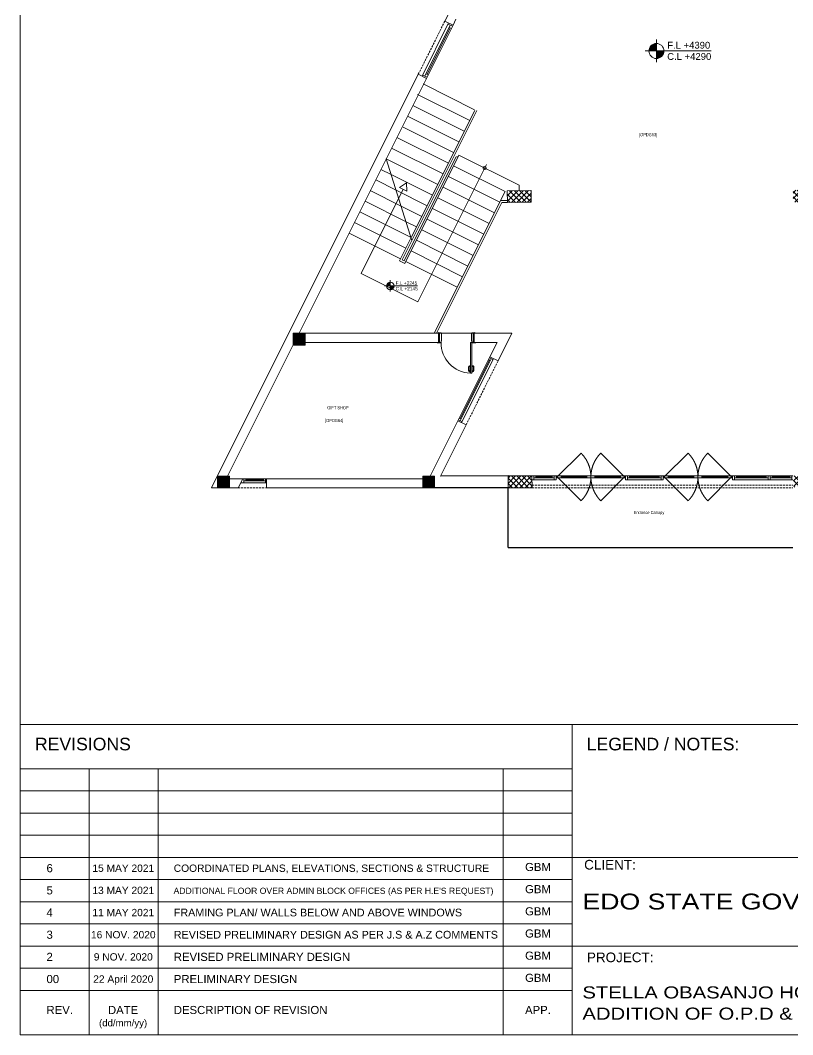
# Model space of a CAD drawing. Header units: millimetres. Extents: x -160614 to 59925, y -157025 to 0.
# Drawn here: x -160614 to -141130, y -129881 to -104301 of the extents above; entities that cross this region are included whole.
import ezdxf

# ---------------------------------------------------------------- set-up
doc = ezdxf.new("R2010")
doc.units = ezdxf.units.MM
doc.header["$LTSCALE"] = 8
doc.linetypes.add('DASHED', pattern=[19.05, 12.7, -6.35])
doc.linetypes.add('HIDDEN', pattern=[9.525, 6.35, -3.175])
for name, color, linetype, lineweight in [('72_EGR_BASE_TEXT', 9, 'Continuous', 5), ('72_EGR_EQP_TAG', 9, 'Continuous', 5), ('Aluminum', 9, 'Continuous', 5), ('C-HYDR-CTCH', 9, 'Continuous', 5), ('Dims', 9, 'Continuous', 5), ('Frame', 9, 'Continuous', 9), ('Hatch', 9, 'Continuous', 5), ('Proj', 9, 'Continuous', 5), ('Structure', 9, 'Continuous', 5), ('Walls', 9, 'Continuous', 5), ('Wooden Joinery', 9, 'Continuous', 5)]:
    doc.layers.add(name, color=color, linetype=linetype, lineweight=lineweight)
doc.layers.add('X-WHITE glass', color=9, linetype='Continuous')
doc.styles.add('MARI3', font='arial.ttf', dxfattribs={"width": 1.2})
doc.styles.get("Standard").update_dxf_attribs({"font": 'ARIALUNI.TTF'})
doc.styles.add('TTLB-A0-JeddahDP$0$Standard', font='txt_____.ttf')
doc.styles.add('TTLB-A0-JeddahDP$0$swis721', font='swiss.ttf')
doc.styles.add('X3G_ENTITY_258862', font='swisscl.ttf', dxfattribs={"height": 200})
doc.styles.add('X3G_ENTITY_25889A', font='swisscl.ttf', dxfattribs={"height": 200})

# ---------------------------------------------------------------- blocks, each defined once
blk = doc.blocks.new('A$C72370EFE')
at = {"layer": 'Wooden Joinery'}
for p, q in [((-0.05, -0.07), (-0.05, -0.16)), ((-0.03, -0.07), (-0.03, -0.16)), ((-0.01, -0.04), (-0.02, -0.04)), ((-0.01, -0.06), (-0.02, -0.06)), ((-0.01, -0.17), (-0.02, -0.17)), ((-0.01, -0.19), (-0.02, -0.19)), ((-0.01, -0.03), (-0.01, -0.07)), ((0, -0.03), (-0.01, -0.03)), ((0, -0.07), (-0.01, -0.07)), ((-0.01, -0.17), (-0.01, -0.19)), ((0.04, -0.03), (0.05, -0.03)), ((0.04, -0.07), (0.05, -0.07)), ((0.05, -0.03), (0.05, -0.07)), ((0.05, -0.04), (0.06, -0.04)), ((0.05, -0.06), (0.06, -0.06)), ((0.05, -0.17), (0.06, -0.17)), ((0.05, -0.17), (0.05, -0.19)), ((0.05, -0.19), (0.06, -0.19)), ((0.07, -0.07), (0.07, -0.16)), ((0.09, -0.07), (0.09, -0.16))]:
    blk.add_line(p, q, dxfattribs=at)
for centre, radius, start, end in [((-0.02, -0.07), 0.03, 90, 180), ((-0.02, -0.16), 0.03, 180, 270), ((-0.02, -0.07), 0.01, 90, 180), ((-0.02, -0.16), 0.01, 180, 270), ((0.06, -0.07), 0.03, 0, 90), ((0.06, -0.07), 0.01, 0, 90), ((0.06, -0.16), 0.01, 270, 0), ((0.06, -0.16), 0.03, 270, 0)]:
    blk.add_arc(centre, radius, start, end, dxfattribs=at)
blk = doc.blocks.new('A$C10787C9A')
at = {"layer": 'Wooden Joinery'}
for points in [[(20, 860), (10, 860), (0, 930), (20, 930)], [(250, 870), (260, 870), (270, 940), (250, 940)], [(20, 80), (10, 80), (0, 10), (20, 10)], [(250, 120), (1029, 120), (1029, 80), (250, 80)], [(250, 70), (260, 70), (270, 0), (250, 0)]]:
    blk.add_lwpolyline(points, close=True, dxfattribs=at)
for points in [[(250, 895), (20, 895), (20, 920), (250, 920), (250, 895)], [(250, 895), (250, 860), (210, 860), (210, 850), (20, 850), (20, 895), (250, 895)], [(250, 45), (250, 80), (210, 80), (210, 90), (20, 90), (20, 45), (250, 45)], [(250, 45), (20, 45), (20, 20), (250, 20), (250, 45)]]:
    blk.add_lwpolyline(points, dxfattribs=at)
blk.add_arc((250, 80), 780, 2.9397, 90, dxfattribs=at)
at = {"layer": 'Wooden Joinery', "xscale": 999.999999999885, "yscale": 999.999999999885, "zscale": 999.999999999885, "rotation": 269.9999999999998}
blk.add_blockref('A$C72370EFE', (1029, 120), dxfattribs=at)
blk = doc.blocks.new('A$C47696aed')
at = {"layer": 'Hatch'}
h = blk.add_hatch(dxfattribs=at)
h.set_pattern_fill('ANSI37', color=256, scale=30)
h.paths.add_polyline_path([(50953, 21918), (50349, 21910), (50353, 21621), (50957, 21629)])
h.paths.add_polyline_path([(43792, 21910), (43208, 21905), (43188, 21613), (43772, 21619)])
h.paths.add_polyline_path([(29415, 21903), (28816, 21899), (28810, 21606), (29409, 21610)])
h.paths.add_polyline_path([(36600, 21905), (35999, 21897), (35991, 21612), (36592, 21619)])
h.paths.add_polyline_path([(22196, 21912), (21589, 21890), (21604, 21598), (22210, 21619)])
h.paths.add_polyline_path([(15459, 21902), (14237, 21926), (14231, 21629), (15453, 21606)])
h.paths.add_polyline_path([(15473, 14702), (14258, 14686), (14245, 14393), (15460, 14409)])
h.paths.add_polyline_path([(15447, 7508), (14244, 7492), (14238, 7199), (15441, 7215)])
h.paths.add_polyline_path([(15466, 310), (14269, 298), (14272, 4), (15468, 15)])
h.paths.add_polyline_path([(7831, 312), (7227, 308), (7238, 23), (7841, 26)])
h.paths.add_polyline_path([(7815, 7510), (7218, 7511), (7218, 7210), (7815, 7209)])
h.paths.add_polyline_path([(7825, 14699), (7206, 14701), (7195, 14398), (7814, 14396)])
h.paths.add_polyline_path([(7802, 21879), (7201, 21893), (7197, 21604), (7798, 21589)])
h.paths.add_polyline_path([(603, 21877), (0, 21900), (2, 21611), (605, 21589)])
h.paths.add_polyline_path([(610, 7499), (8, 7492), (12, 7200), (614, 7207)])
h.paths.add_polyline_path([(628, 304), (29, 303), (34, 2), (633, 3)])
h.paths.add_polyline_path([(22215, 317), (21609, 304), (21615, 3), (22220, 16)])
h.paths.add_polyline_path([(22208, 7510), (21614, 7492), (21616, 7196), (22210, 7213)])
h.paths.add_polyline_path([(22199, 14718), (21600, 14710), (21604, 14410), (22203, 14418)])
h.paths.add_polyline_path([(29400, 14702), (28798, 14707), (28802, 14415), (29404, 14410)])
h.paths.add_polyline_path([(29403, 7520), (28800, 7502), (28813, 7202), (29413, 7223)])
h.paths.add_polyline_path([(29420, 304), (28816, 310), (28813, 25), (29417, 18)])
h.paths.add_polyline_path([(36618, 314), (36021, 300), (36030, 0), (36627, 15)])
h.paths.add_polyline_path([(36611, 7503), (36009, 7505), (36011, 7207), (36612, 7205)])
h.paths.add_polyline_path([(36574, 14706), (35993, 14711), (36013, 14421), (36594, 14417)])
h.paths.add_polyline_path([(43778, 14706), (43180, 14719), (43182, 14428), (43780, 14414)])
h.paths.add_polyline_path([(43779, 7507), (43210, 7500), (43212, 7205), (43780, 7213)])
h.paths.add_polyline_path([(43816, 310), (43210, 307), (43212, 3), (43817, 5)])
h.paths.add_polyline_path([(50990, 309), (50402, 326), (50389, 18), (50977, 2)])
h.paths.add_polyline_path([(50974, 7509), (50371, 7510), (50369, 7213), (50972, 7212)])
at = {"layer": 'C-HYDR-CTCH', "color": 4, "flags": 128}
for points in [[(8, 7492), (610, 7499), (614, 7207), (12, 7200), (8, 7497)], [(29, 303), (34, 2), (633, 3), (628, 304), (29, 303)]]:
    blk.add_lwpolyline(points, dxfattribs=at)
blk = doc.blocks.new('GF1')
at = {"layer": 'Hatch'}
h = blk.add_hatch(dxfattribs=at)
h.set_pattern_fill('ANSI31', color=9, scale=8)
h.set_pattern_definition([(45, (1151898.516, 278333.864), (-17.96051224, 17.96051224), [])])
h.paths.add_polyline_path([(-153729, -112493), (-153429, -112493), (-153429, -112193), (-153729, -112193)])
h = blk.add_hatch(dxfattribs=at)
h.set_pattern_fill('ANSI31', color=9, scale=8)
h.set_pattern_definition([(45, (1149988.106, 274733.864), (-17.96051224, 17.96051224), [])])
h.paths.add_polyline_path([(-155640, -116093), (-155340, -116093), (-155340, -115793), (-155640, -115793)])
h = blk.add_hatch(dxfattribs=at)
h.set_pattern_fill('ANSI31', color=9, scale=8)
h.set_pattern_definition([(45, (1155163.516, 274733.864), (-17.96051224, 17.96051224), [])])
h.paths.add_polyline_path([(-150464, -116093), (-150164, -116093), (-150164, -115793), (-150464, -115793)])
at = {"layer": 'Aluminum', "color": 9, "linetype": 'HIDDEN'}
blk.add_line((-149904, -104321), (-150575, -105663), dxfattribs=at)
at = {"layer": 'Aluminum', "color": 9}
for p, q in [((-150481, -105710), (-149810, -104368)), ((-150411, -105710), (-149768, -104424)), ((-150369, -105766), (-149698, -104424)), ((-149768, -104494), (-150355, -105668)), ((-149824, -104396), (-149712, -104452)), ((-149796, -104480), (-149740, -104508)), ((-150467, -105682), (-150355, -105738)), ((-150383, -105654), (-150327, -105682)), ((-149575, -114399), (-148770, -112789)), ((-149519, -114399), (-148736, -112834)), ((-149519, -114343), (-148781, -112868)), ((-149485, -114444), (-148680, -112834)), ((-148759, -112879), (-148803, -112856)), ((-148692, -112856), (-148781, -112812)), ((-149497, -114355), (-149541, -114332)), ((-149474, -114422), (-149564, -114377)), ((-154404, -115863), (-155004, -115863)), ((-154979, -115963), (-154979, -115863)), ((-154929, -115913), (-154929, -115863)), ((-154479, -115913), (-154479, -115863)), ((-154429, -115963), (-154429, -115863)), ((-141131, -115791, 0), (-147708, -115791, 0)), ((-147661, -115891, 0), (-147661, -115791, 0)), ((-147146, -115841, 0), (-147661, -115841, 0)), ((-147611, -115841, 0), (-147611, -115791, 0)), ((-147196, -115816, 0), (-147611, -115816, 0)), ((-147196, -115841, 0), (-147196, -115791, 0)), ((-147146, -115891, 0), (-147146, -115791, 0)), ((-147096, -115891, 0), (-147096, -115791, 0)), ((-145346, -115841, 0), (-147096, -115841, 0)), ((-147071, -115841, 0), (-147071, -115791, 0)), ((-146971, -115841, 0), (-146971, -115791, 0)), ((-146321, -115816, 0), (-146971, -115816, 0)), ((-146321, -115841, 0), (-146321, -115791, 0)), ((-146221, -115841, 0), (-146221, -115791, 0)), ((-146121, -115841, 0), (-146121, -115791, 0)), ((-146121, -115816, 0), (-145471, -115816, 0)), ((-145471, -115841, 0), (-145471, -115791, 0)), ((-145371, -115841, 0), (-145371, -115791, 0)), ((-145346, -115891, 0), (-145346, -115791, 0)), ((-145296, -115891, 0), (-145296, -115791, 0)), ((-145296, -115841, 0), (-144446, -115841, 0)), ((-145246, -115841, 0), (-145246, -115791, 0)), ((-145246, -115816, 0), (-144496, -115816, 0)), ((-144496, -115841, 0), (-144496, -115791, 0)), ((-144446, -115891, 0), (-144446, -115791, 0)), ((-144396, -115891, 0), (-144396, -115791, 0)), ((-142646, -115841, 0), (-144396, -115841, 0)), ((-144371, -115841, 0), (-144371, -115791, 0)), ((-144271, -115841, 0), (-144271, -115791, 0)), ((-143621, -115816, 0), (-144271, -115816, 0)), ((-143621, -115841, 0), (-143621, -115791, 0)), ((-143521, -115841, 0), (-143521, -115791, 0)), ((-143421, -115841, 0), (-143421, -115791, 0)), ((-143421, -115816, 0), (-142771, -115816, 0)), ((-142771, -115841, 0), (-142771, -115791, 0)), ((-142671, -115841, 0), (-142671, -115791, 0)), ((-142646, -115891, 0), (-142646, -115791, 0)), ((-142596, -115891, 0), (-142596, -115791, 0)), ((-141746, -115841, 0), (-142596, -115841, 0)), ((-142546, -115841, 0), (-142546, -115791, 0)), ((-141796, -115816, 0), (-142546, -115816, 0)), ((-141796, -115841, 0), (-141796, -115791, 0)), ((-141746, -115891, 0), (-141746, -115791, 0)), ((-141696, -115891, 0), (-141696, -115791, 0)), ((-141156, -115841, 0), (-141696, -115841, 0)), ((-141646, -115841, 0), (-141646, -115791, 0)), ((-141206, -115816, 0), (-141646, -115816, 0)), ((-141206, -115841, 0), (-141206, -115791, 0)), ((-141156, -115891, 0), (-141156, -115791, 0)), ((-154404, -115963), (-155054, -115963)), ((-154429, -115913), (-154979, -115913)), ((-154929, -115888), (-154479, -115888)), ((-147096, -115891, 0), (-147708, -115891, 0)), ((-144396, -115891, 0), (-145346, -115891, 0)), ((-141131, -115891, 0), (-142646, -115891, 0))]:
    blk.add_line(p, q, dxfattribs=at)
at = {"layer": 'Aluminum', "color": 9, "linetype": 'DASHED', "ltscale": 300}
for p, q in [((-147071, -115816, 0), (-146470, -115215, 0)), ((-145371, -115816, 0), (-145972, -115215, 0)), ((-144371, -115816, 0), (-143770, -115215, 0)), ((-142671, -115816, 0), (-143272, -115215, 0)), ((-147071, -115816, 0), (-146470, -116417, 0)), ((-145371, -115816, 0), (-145972, -116417, 0)), ((-144371, -115816, 0), (-143770, -116417, 0)), ((-142671, -115816, 0), (-143272, -116417, 0))]:
    blk.add_line(p, q, dxfattribs=at)
for centre, start, end in [((-147071, -115816, 0), 315, 45), ((-145371, -115816, 0), 135, 225), ((-144371, -115816, 0), 315, 45), ((-142671, -115816, 0), 135, 225)]:
    blk.add_arc(centre, 850, start, end, dxfattribs=at)
at = {"layer": 'Dims', "color": 9}
for p, q in [((-144569, -104789, 0), (-144569, -105360, 0)), ((-144855, -105074, 0), (-143189, -105074, 0)), ((-151424, -111000), (-150591, -111000)), ((-151282, -110858), (-151282, -111143))]:
    blk.add_line(p, q, dxfattribs=at)
at = {"layer": 'Dims', "color": 9, "const_width": 190, "elevation": 0}
for points in [[(-144665, -105074, -0.414214), (-144569, -104979, -1)], [(-144569, -105170, 0.414214), (-144474, -105074, 1)]]:
    blk.add_lwpolyline(points, format="xyb", dxfattribs=at)
at = {"layer": 'Dims', "color": 9, "const_width": 95.3}
for points in [[(-151329, -111000, -0.414214), (-151282, -110953, -1)], [(-151282, -111048, 0.414214), (-151234, -111000, 1)]]:
    blk.add_lwpolyline(points, format="xyb", dxfattribs=at)
at = {"layer": 'Dims', "color": 9}
for centre, radius in [((-144569, -105074, 0), 190), ((-151282, -111000), 95.2)]:
    blk.add_circle(centre, radius, dxfattribs=at)
at = {"layer": 'Proj', "color": 9, "linetype": 'DASHED', "ltscale": 300}
for p, q in [((-149160, -106555), (-150456, -105907)), ((-149294, -106823), (-150591, -106175)), ((-150756, -109782), (-149151, -106573)), ((-149414, -107098), (-150711, -106450)), ((-149549, -107367), (-150845, -106718)), ((-149683, -107635), (-150953, -107000)), ((-149817, -107903), (-151114, -107255)), ((-149951, -108172), (-151248, -107523)), ((-150085, -108440), (-151382, -107792)), ((-150219, -108708), (-151257, -108190)), ((-150354, -108977), (-151132, -108588)), ((-150488, -109245), (-151006, -108986)), ((-150622, -109513), (-150881, -109384)), ((-149162, -112193), (-150062, -112193))]:
    blk.add_line(p, q, dxfattribs=at)
at = {"layer": 'Proj', "color": 9}
for p, q in [((-150734, -109850), (-151382, -107792)), ((-150935, -110363), (-149638, -107769)), ((-149549, -107702), (-150913, -110430)), ((-151257, -108190), (-151516, -108060)), ((-148386, -108619), (-149683, -107971)), ((-151132, -108588), (-151650, -108328)), ((-148520, -108887), (-149817, -108239)), ((-151006, -108986), (-151785, -108597)), ((-148386, -108619), (-150173, -112193)), ((-148654, -109156), (-149951, -108507)), ((-150881, -109384), (-151919, -108865)), ((-148788, -109424), (-150085, -108776)), ((-150756, -109782), (-152053, -109133)), ((-148922, -109692), (-150219, -109044)), ((-150890, -110050), (-152187, -109402)), ((-149057, -109961), (-150354, -109312)), ((-151024, -110318), (-152321, -109670)), ((-149191, -110229), (-150488, -109581)), ((-151047, -110363), (-150756, -109782)), ((-150734, -109850), (-150980, -110341)), ((-149325, -110497), (-150622, -109849)), ((-149459, -110766), (-150756, -110117)), ((-150913, -110430), (-151047, -110363)), ((-150980, -110341), (-150935, -110363)), ((-149593, -111034), (-150890, -110385))]:
    blk.add_line(p, q, dxfattribs=at)
at = {"layer": 'Proj', "color": 9, "linetype": 'HIDDEN'}
for p, q in [((-148564, -112892), (-149369, -114502)), ((-155119, -116093), (-154404, -116093)), ((-147708, -116021, 0), (-141131, -116021, 0)), ((-147706, -116092, 0), (-141129, -116093))]:
    blk.add_line(p, q, dxfattribs=at)
at = {"layer": 'Proj', "color": 9, "ltscale": 300}
blk.add_lwpolyline([(-149096, -106573), (-150734, -109850)], dxfattribs=at)
at = {"layer": 'Proj', "color": 9}
for points in [[(-148855, -107937), (-150588, -111403), (-152019, -110687), (-150957, -108563)], [(-148029, -108593), (-148029, -108462), (-149549, -107702)], [(-148329, -108893), (-148467, -108893), (-150117, -112193)], [(-148329, -108843), (-148498, -108843)]]:
    blk.add_lwpolyline(points, dxfattribs=at)
blk.add_lwpolyline([(-150874, -108397), (-151053, -108515), (-150862, -108611)], close=True, dxfattribs=at)
blk.add_circle((-148900, -108026), 37.5, dxfattribs=at)
blk.add_arc((-149593, -107792), 50, 63.4349, 153.4349, dxfattribs=at)
at = {"layer": 'Structure', "color": 9}
for points in [[(-153729, -112493), (-153429, -112493), (-153429, -112193), (-153729, -112193)], [(-155640, -116093), (-155340, -116093), (-155340, -115793), (-155640, -115793)], [(-150464, -116093), (-150164, -116093), (-150164, -115793), (-150464, -115793)]]:
    blk.add_lwpolyline(points, close=True, dxfattribs=at)
at = {"layer": 'Walls', "color": 9}
for p, q in [((-148329, -101172), (-149904, -104321)), ((-149904, -104321), (-149698, -104424)), ((-149698, -104424), (-149625, -104276)), ((-150575, -105663), (-155790, -116093)), ((-153583, -112193), (-150369, -105766)), ((-150575, -105663), (-150369, -105766)), ((-150062, -112193), (-153429, -112193)), ((-150062, -112423), (-150062, -112193)), ((-148214, -112192, 0), (-149162, -112193)), ((-149162, -112423), (-149162, -112193)), ((-148564, -112892), (-148214, -112192)), ((-155418, -115863), (-153729, -112486)), ((-153429, -112423), (-150062, -112423)), ((-149162, -112423), (-148587, -112423)), ((-148770, -112789), (-148587, -112423)), ((-148564, -112892), (-148770, -112789)), ((-150307, -115863), (-149575, -114399)), ((-150014, -115793), (-149369, -114502)), ((-149369, -114502), (-149575, -114399)), ((-155004, -115863), (-155418, -115863)), ((-155004, -115863), (-155119, -116093)), ((-150307, -115863), (-154404, -115863)), ((-154404, -115863), (-154404, -116093)), ((-155119, -116093), (-155790, -116093)), ((-150164, -116093), (-154404, -116093))]:
    blk.add_line(p, q, dxfattribs=at)
at = {"layer": 'X-WHITE glass', "color": 9, "lineweight": 30, "ltscale": 6}
for p, q in [((-148309, -115792, 0), (-150014, -115793, 0)), ((-148304, -116093, 0), (-150164, -116093))]:
    blk.add_line(p, q, dxfattribs=at)
at = {"layer": 'X-WHITE glass', "color": 9, "ltscale": 6}
for q in [(-148304, -116093, 0), (-141129, -117593, 0)]:
    blk.add_line((-148304, -117593, 0), q, dxfattribs=at)
at = {"layer": 'Structure', "color": 9}
blk.add_blockref('A$C47696aed', (-148339, -116095, 0), dxfattribs=at)
at = {"layer": 'Wooden Joinery', "color": 9, "xscale": -1, "rotation": 90}
blk.add_blockref('A$C10787C9A', (-149142, -112173), dxfattribs=at)
at = {"layer": '72_EGR_BASE_TEXT', "color": 9, "char_height": 80, "attachment_point": 2}
for s, insert, style in [('[OPDG63]', (-144777, -107144), 'X3G_ENTITY_258862'), ('GIFT SHOP', (-152601, -114030, 0), 'X3G_ENTITY_258862'), ('[OPDG64]', (-152695, -114353), 'X3G_ENTITY_25889A'), ('Entrance Canopy', (-144756, -116673), 'X3G_ENTITY_258862')]:
    blk.add_mtext(s, dxfattribs=dict(at, insert=insert, style=style))
at = {"layer": 'Dims', "color": 9}
for s, height, p in [('F.L +4390', 171.4, (-144296, -105015, 0)), ('C.L +4290', 171.4, (-144296, -105299, 0)), ('F.L +2245', 85.7, (-151145, -110971)), ('C.L +2145', 85.7, (-151145, -111112))]:
    blk.add_text(s, height=height, dxfattribs=at).set_placement(p)

msp = doc.modelspace()

# ---------------------------------------------------------------- linework, layer by layer
at = {"layer": 'Frame'}
for p, q in [((-160614.4, -80678.2, -0.1), (-160614.4, -129881.1, -0.1)), ((-91027.4, -122055.5, -0.1), (-160614.4, -122055.5, -0.1)), ((-146697, -122055.5, -0.1), (-146697, -129881.1, -0.1)), ((-146697, -123173.5, -0.1), (-160614.4, -123173.5, -0.1)), ((-158874.8, -129881.1, -0.1), (-158874.8, -123173.5, -0.1)), ((-157135.1, -129881.1, -0.1), (-157135.1, -123173.5, -0.1)), ((-148436.7, -129881.1, -0.1), (-148436.7, -123173.5, -0.1)), ((-146697, -123732.4, -0.1), (-160614.4, -123732.4, -0.1)), ((-146697, -124291.4, -0.1), (-160614.4, -124291.4, -0.1)), ((-146697, -124850.4, -0.1), (-160614.4, -124850.4, -0.1)), ((-91027.4, -125409.3, -0.1), (-160614.4, -125409.3, -0.1)), ((-146697, -125968.3, -0.1), (-160614.4, -125968.3, -0.1)), ((-146697, -126527.3, -0.1), (-160614.4, -126527.3, -0.1)), ((-146697, -127086.3, -0.1), (-160614.4, -127086.3, -0.1)), ((-146697, -127645.2, -0.1), (-160614.4, -127645.2, -0.1)), ((-132779.6, -127645.2, -0.1), (-146697, -127645.2, -0.1)), ((-146697, -128204.2, -0.1), (-160614.4, -128204.2, -0.1)), ((-146697, -128763.2, -0.1), (-160614.4, -128763.2, -0.1)), ((-160614.4, -129881.1, 0.3), (-91027.4, -129881.1, 0.3))]:
    msp.add_line(p, q, dxfattribs=at)

# ---------------------------------------------------------------- block references
at = {"layer": '72_EGR_EQP_TAG'}
msp.add_blockref('GF1', (0, 0), dxfattribs=at)

# ---------------------------------------------------------------- texts
at = {"layer": 'Frame', "style": 'MARI3', "width": 1.2}
for s, height, p in [('EDO STATE GOVERNMENT', 400.787, (-146433.3, -126723.5, -0.1)), ('STELLA OBASANJO HOSPITAL  REFURBISHMENT &', 304.598, (-146435, -128966.8, -0.1)), ('ADDITION OF O.P.D & ADMINISTRATIVE BLOCK', 304.598, (-146435, -129501.9, -0.1))]:
    msp.add_text(s, height=height, dxfattribs=at).set_placement(p)
at = {"layer": 'Frame', "attachment_point": 1}
for s, insert, char_height, width, style in [('{\\fArial|b0|i0|c0|p34;REVISIONS}', (-160243.9, -122392.8, -0.1), 317.963, 7631.121, 'TTLB-A0-JeddahDP$0$Standard'), ('{\\fArial|b0|i0|c0|p34;LEGEND / NOTES:}', (-146326.5, -122392.8, -0.1), 317.963, 7631.121, 'TTLB-A0-JeddahDP$0$Standard'), ('{\\fArial|b0|i0|c0|p34;6}', (-159953.1, -125580, -0.1), 204.624, 2694.806, 'TTLB-A0-JeddahDP$0$Standard'), ('\\pxqc;{\\fArial|b0|i0|c0|p34;15 MAY 2021}', (-159229.3, -125590.3, -0.1), 184.162, 2425.326, 'TTLB-A0-JeddahDP$0$Standard'), ('{\\fArial|b0|i0|c0|p34;COORDINATED PLANS, ELEVATIONS, SECTIONS & STRUCTURE}', (-156743.2, -125590.1, -0.1), 184.673, 8720.487, 'TTLB-A0-JeddahDP$0$Standard'), ('{\\fArial|b0|i0|c0|p34;GBM}', (-147881.3, -125549.3, -0.1), 204.624, 2694.806, 'TTLB-A0-JeddahDP$0$Standard'), ('CLIENT:', (-146391.4, -125472.4, -0.1), 243.01, 5832.34, 'TTLB-A0-JeddahDP$0$swis721'), ('{\\fArial|b0|i0|c0|p34;GBM}', (-147881.3, -126108.3, 0.3), 204.624, 2694.806, 'TTLB-A0-JeddahDP$0$Standard'), ('{\\fArial|b0|i0|c0|p34;5}', (-159953.1, -126139, 0.3), 204.624, 2694.806, 'TTLB-A0-JeddahDP$0$Standard'), ('\\pxqc;{\\fArial|b0|i0|c0|p34;13 MAY 2021}', (-159229.3, -126149.3, 0.3), 184.162, 2425.326, 'TTLB-A0-JeddahDP$0$Standard'), ("{\\fArial|b0|i0|c0|p34;ADDITIONAL FLOOR OVER ADMIN BLOCK OFFICES (AS PER H.E'S REQUEST)}", (-156747.8, -126174.7, 0.3), 155.514, 8295.024, 'TTLB-A0-JeddahDP$0$Standard'), ('{\\fArial|b0|i0|c0|p34;4}', (-159953.1, -126698, -0.1), 204.624, 2694.806, 'TTLB-A0-JeddahDP$0$Standard'), ('\\pxqc;{\\fArial|b0|i0|c0|p34;11 MAY 2021}', (-159229.3, -126708.3, -0.1), 184.162, 2425.326, 'TTLB-A0-JeddahDP$0$Standard'), ('{\\fArial|b0|i0|c0|p34;FRAMING PLAN/ WALLS BELOW AND ABOVE WINDOWS}', (-156742.3, -126702.9, -0.1), 194.393, 9179.46, 'TTLB-A0-JeddahDP$0$Standard'), ('{\\fArial|b0|i0|c0|p34;GBM}', (-147881.3, -126667.3, -0.1), 204.624, 2694.806, 'TTLB-A0-JeddahDP$0$Standard'), ('{\\fArial|b0|i0|c0|p34;3}', (-159953.1, -127257, -0.1), 204.624, 2694.806, 'TTLB-A0-JeddahDP$0$Standard'), ('\\pxqc;{\\fArial|b0|i0|c0|p34;16 NOV. 2020}', (-159229.3, -127267.2, -0.1), 184.162, 2425.326, 'TTLB-A0-JeddahDP$0$Standard'), ('{\\fArial|b0|i0|c0|p34;REVISED PRELIMINARY DESIGN AS PER J.S & A.Z COMMENTS}', (-156742.3, -127261.8, -0.1), 194.393, 9179.46, 'TTLB-A0-JeddahDP$0$Standard'), ('{\\fArial|b0|i0|c0|p34;GBM}', (-147881.3, -127226.3, -0.1), 204.624, 2694.806, 'TTLB-A0-JeddahDP$0$Standard'), ('{\\fArial|b0|i0|c0|p34;2}', (-159953.1, -127815.9, -0.1), 204.624, 2694.806, 'TTLB-A0-JeddahDP$0$Standard'), ('\\pxqc;{\\fArial|b0|i0|c0|p34;9 NOV. 2020}', (-159229.3, -127826.2, -0.1), 184.162, 2425.326, 'TTLB-A0-JeddahDP$0$Standard'), ('{\\fArial|b0|i0|c0|p34;REVISED PRELIMINARY DESIGN}', (-156741.9, -127815.9, -0.1), 204.624, 8492.981, 'TTLB-A0-JeddahDP$0$Standard'), ('{\\fArial|b0|i0|c0|p34;GBM}', (-147881.3, -127785.2, -0.1), 204.624, 2694.806, 'TTLB-A0-JeddahDP$0$Standard'), ('PROJECT:', (-146321.1, -127809, -0.1), 243.01, 5832.34, 'TTLB-A0-JeddahDP$0$swis721'), ('{\\fArial|b0|i0|c0|p34;00}', (-159953.1, -128374.9, -0.1), 204.624, 2694.806, 'TTLB-A0-JeddahDP$0$Standard'), ('\\pxqc;{\\fArial|b0|i0|c0|p34;22 April 2020}', (-159229.3, -128385.2, -0.1), 184.162, 2425.326, 'TTLB-A0-JeddahDP$0$Standard'), ('{\\fArial|b0|i0|c0|p34;PRELIMINARY DESIGN}', (-156741.9, -128374.9, -0.1), 204.624, 8492.981, 'TTLB-A0-JeddahDP$0$Standard'), ('{\\fArial|b0|i0|c0|p34;GBM}', (-147881.3, -128344.2, -0.1), 204.624, 2694.806, 'TTLB-A0-JeddahDP$0$Standard'), ('{\\fArial|b0|i0|c0|p34;REV.}', (-159953.1, -129155.7, -0.1), 204.624, 2694.806, 'TTLB-A0-JeddahDP$0$Standard'), ('\\pxqc;{\\fArial|b0|i0|c0|p34;DATE\\P\\H0.85x;(dd/mm/yy)}', (-159368.8, -129155.7, -0.1), 204.624, 2694.806, 'TTLB-A0-JeddahDP$0$Standard'), ('{\\fArial|b0|i0|c0|p34;DESCRIPTION OF REVISION}', (-156741.9, -129155.7, -0.1), 204.624, 4163.211, 'TTLB-A0-JeddahDP$0$Standard'), ('{\\fArial|b0|i0|c0|p34;APP.}', (-147881.3, -129155.7, -0.1), 204.624, 2694.806, 'TTLB-A0-JeddahDP$0$Standard')]:
    msp.add_mtext(s, dxfattribs=dict(at, insert=insert, char_height=char_height, width=width, style=style))

doc.saveas('drawing.dxf')
